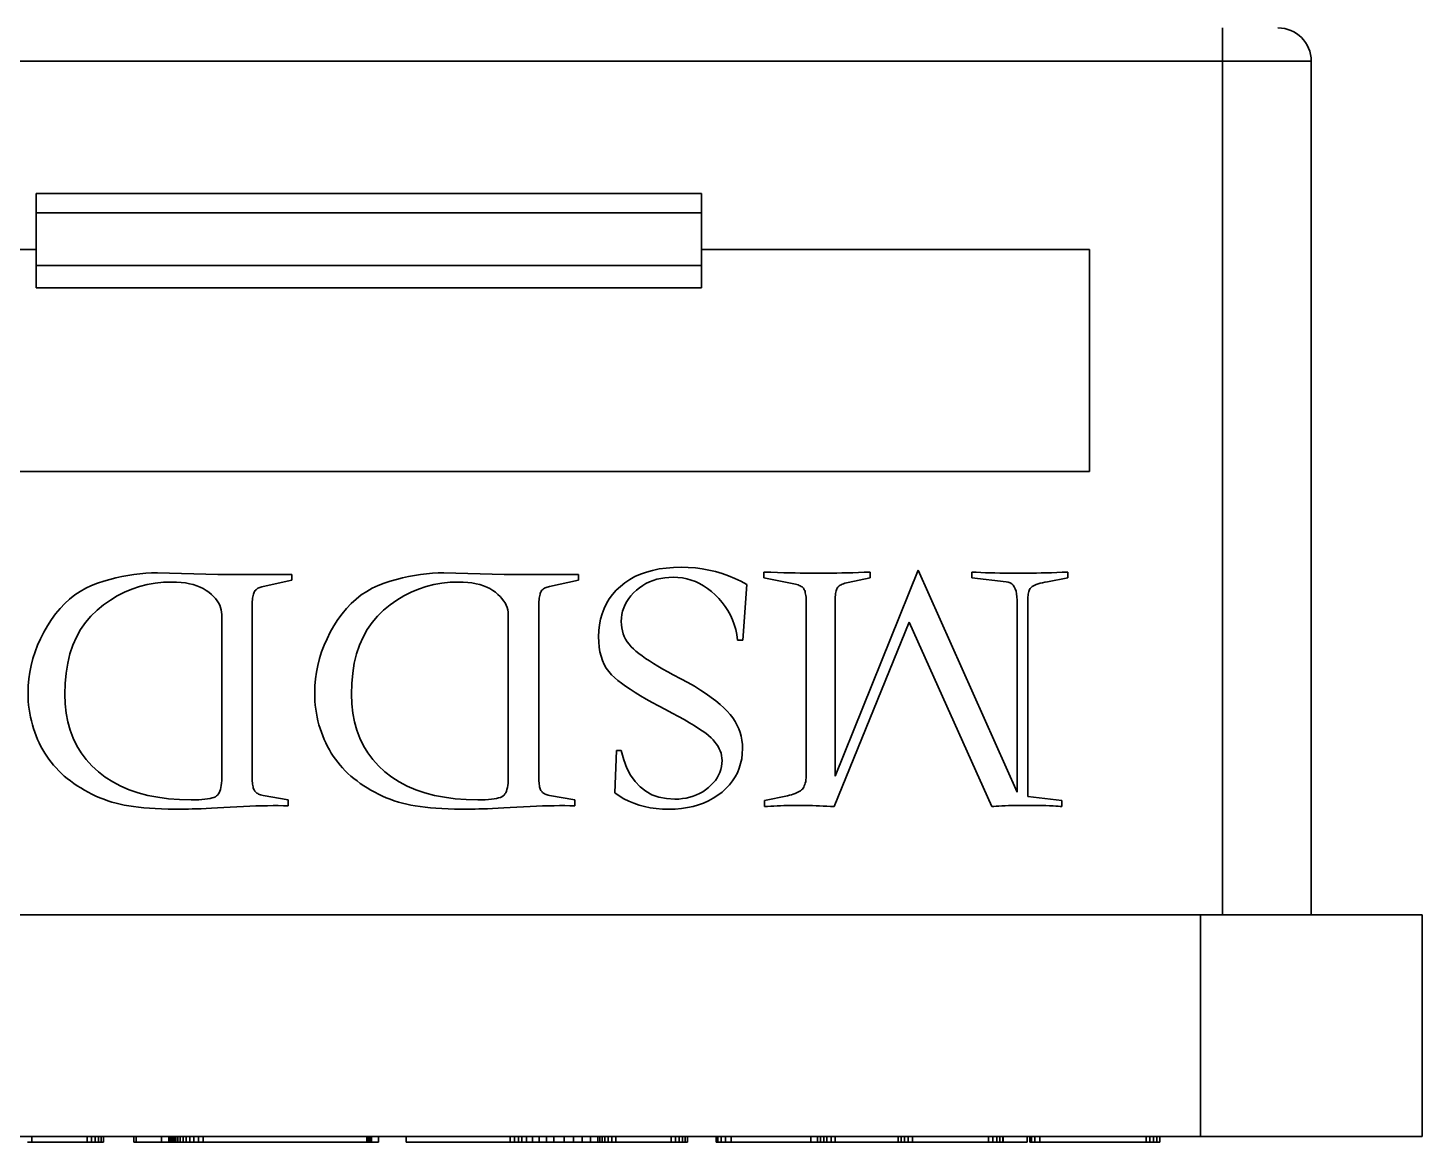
# Model space of a CAD drawing. Header units: millimetres. Extents: x -70 to 70, y -99 to 99.
# Drawn here: x 2.67 to 15.25, y 42.55 to 52.6 of the extents above; entities that cross this region are included whole.
import ezdxf

# ---------------------------------------------------------------- set-up
doc = ezdxf.new("R2010")
doc.units = ezdxf.units.MM
doc.layers.add('粗实线层', color=7, linetype='Continuous', lineweight=35)

msp = doc.modelspace()

# ---------------------------------------------------------------- linework, layer by layer
at = {"layer": '粗实线层', "color": 7, "lineweight": 35}
for p, q in [((13.446, 52.302), (13.446, 52.602)), ((13.446, 52.302), (-1.954, 52.302)), ((14.246, 52.302), (13.446, 52.302)), ((13.446, 44.602), (13.446, 52.302)), ((14.246, 44.602), (14.246, 52.302)), ((8.746, 51.107), (2.746, 51.107)), ((2.746, 51.107), (2.746, 50.934)), ((8.746, 51.107), (8.746, 50.934)), ((2.746, 50.458), (2.746, 50.934)), ((2.746, 50.934), (8.746, 50.934)), ((8.746, 50.458), (8.746, 50.934)), ((-0.754, 50.602), (2.746, 50.602)), ((8.746, 50.602), (12.246, 50.602)), ((12.246, 50.602), (12.246, 48.602)), ((2.746, 50.458), (2.746, 50.258)), ((8.746, 50.458), (2.746, 50.458)), ((8.746, 50.458), (8.746, 50.258)), ((8.746, 50.258), (2.746, 50.258)), ((12.246, 48.602), (-0.754, 48.602)), ((3.52, 47.653), (3.574, 47.663)), ((3.574, 47.663), (3.628, 47.672)), ((3.628, 47.672), (3.681, 47.678)), ((3.681, 47.678), (3.734, 47.683)), ((3.734, 47.683), (3.787, 47.686)), ((3.787, 47.686), (3.84, 47.687)), ((3.84, 47.687), (4.383, 47.673)), ((4.383, 47.673), (5.053, 47.673)), ((5.053, 47.673), (5.053, 47.62)), ((6.104, 47.653), (6.158, 47.663)), ((6.158, 47.663), (6.212, 47.672)), ((6.212, 47.672), (6.266, 47.678)), ((6.266, 47.678), (6.319, 47.683)), ((6.319, 47.683), (6.372, 47.686)), ((6.372, 47.686), (6.424, 47.687)), ((6.424, 47.687), (6.967, 47.673)), ((6.967, 47.673), (7.638, 47.673)), ((7.638, 47.673), (7.638, 47.62)), ((8.146, 47.653), (8.197, 47.675)), ((8.197, 47.675), (8.25, 47.694)), ((8.25, 47.694), (8.306, 47.709)), ((8.306, 47.709), (8.366, 47.722)), ((8.366, 47.722), (8.428, 47.73)), ((8.428, 47.73), (8.494, 47.735)), ((8.494, 47.735), (8.563, 47.737)), ((8.563, 47.737), (8.627, 47.736)), ((8.627, 47.736), (8.691, 47.731)), ((8.691, 47.731), (8.753, 47.723)), ((8.753, 47.723), (8.814, 47.712)), ((8.814, 47.712), (8.874, 47.698)), ((8.874, 47.698), (8.932, 47.68)), ((8.932, 47.68), (8.99, 47.66)), ((8.99, 47.66), (9.047, 47.636)), ((9.31, 47.64), (9.31, 47.694)), ((9.31, 47.694), (9.373, 47.692)), ((9.373, 47.692), (9.432, 47.69)), ((9.432, 47.69), (9.489, 47.688)), ((9.489, 47.688), (9.541, 47.687)), ((9.541, 47.687), (9.591, 47.686)), ((9.591, 47.686), (9.637, 47.685)), ((9.637, 47.685), (9.68, 47.684)), ((9.68, 47.684), (9.72, 47.684)), ((9.72, 47.684), (9.757, 47.684)), ((9.757, 47.684), (9.79, 47.683)), ((9.79, 47.683), (9.832, 47.684)), ((9.832, 47.684), (9.875, 47.684)), ((9.875, 47.684), (9.92, 47.684)), ((9.92, 47.684), (9.966, 47.685)), ((9.951, 45.853), (10.701, 47.71)), ((9.966, 47.685), (10.013, 47.686)), ((10.013, 47.686), (10.062, 47.687)), ((10.062, 47.687), (10.112, 47.688)), ((10.112, 47.688), (10.163, 47.69)), ((10.163, 47.69), (10.215, 47.692)), ((10.215, 47.692), (10.269, 47.694)), ((10.269, 47.694), (10.269, 47.64)), ((10.701, 47.71), (11.593, 45.709)), ((11.184, 47.64), (11.184, 47.694)), ((11.184, 47.694), (11.225, 47.692)), ((11.225, 47.692), (11.266, 47.69)), ((11.266, 47.69), (11.308, 47.688)), ((11.308, 47.688), (11.35, 47.687)), ((11.35, 47.687), (11.393, 47.686)), ((11.393, 47.686), (11.436, 47.685)), ((11.436, 47.685), (11.481, 47.684)), ((11.481, 47.684), (11.525, 47.684)), ((11.525, 47.684), (11.571, 47.684)), ((11.571, 47.684), (11.617, 47.683)), ((11.617, 47.683), (11.652, 47.684)), ((11.652, 47.684), (11.689, 47.684)), ((11.689, 47.684), (11.728, 47.684)), ((11.728, 47.684), (11.768, 47.685)), ((11.768, 47.685), (11.811, 47.686)), ((11.811, 47.686), (11.856, 47.687)), ((11.856, 47.687), (11.902, 47.688)), ((11.902, 47.688), (11.95, 47.69)), ((11.95, 47.69), (12, 47.692)), ((12, 47.692), (12.052, 47.694)), ((12.052, 47.694), (12.052, 47.64)), ((3.142, 47.519), (3.193, 47.548)), ((3.193, 47.548), (3.245, 47.572)), ((3.245, 47.572), (3.3, 47.593)), ((3.3, 47.593), (3.355, 47.611)), ((3.355, 47.611), (3.41, 47.627)), ((3.41, 47.627), (3.465, 47.641)), ((3.465, 47.641), (3.52, 47.653)), ((3.609, 47.54), (3.542, 47.512)), ((3.677, 47.563), (3.609, 47.54)), ((3.748, 47.58), (3.677, 47.563)), ((3.82, 47.593), (3.748, 47.58)), ((3.894, 47.601), (3.82, 47.593)), ((3.97, 47.603), (3.894, 47.601)), ((4.013, 47.602), (3.97, 47.603)), ((4.053, 47.599), (4.013, 47.602)), ((4.092, 47.595), (4.053, 47.599)), ((4.128, 47.588), (4.092, 47.595)), ((4.163, 47.58), (4.128, 47.588)), ((4.195, 47.57), (4.163, 47.58)), ((4.225, 47.558), (4.195, 47.57)), ((4.253, 47.544), (4.225, 47.558)), ((4.28, 47.528), (4.253, 47.544)), ((4.732, 47.537), (4.726, 47.532)), ((4.739, 47.542), (4.732, 47.537)), ((4.746, 47.547), (4.739, 47.542)), ((4.754, 47.551), (4.746, 47.547)), ((4.762, 47.555), (4.754, 47.551)), ((4.771, 47.558), (4.762, 47.555)), ((4.781, 47.561), (4.771, 47.558)), ((4.792, 47.563), (4.781, 47.561)), ((5.053, 47.62), (4.792, 47.563)), ((5.727, 47.519), (5.777, 47.548)), ((5.777, 47.548), (5.83, 47.572)), ((5.83, 47.572), (5.884, 47.593)), ((5.884, 47.593), (5.94, 47.611)), ((5.94, 47.611), (5.995, 47.627)), ((5.995, 47.627), (6.05, 47.641)), ((6.05, 47.641), (6.104, 47.653)), ((6.193, 47.54), (6.127, 47.512)), ((6.262, 47.563), (6.193, 47.54)), ((6.332, 47.58), (6.262, 47.563)), ((6.404, 47.593), (6.332, 47.58)), ((6.479, 47.601), (6.404, 47.593)), ((6.555, 47.603), (6.479, 47.601)), ((6.597, 47.602), (6.555, 47.603)), ((6.638, 47.599), (6.597, 47.602)), ((6.676, 47.595), (6.638, 47.599)), ((6.713, 47.588), (6.676, 47.595)), ((6.747, 47.58), (6.713, 47.588)), ((6.779, 47.57), (6.747, 47.58)), ((6.81, 47.558), (6.779, 47.57)), ((6.838, 47.544), (6.81, 47.558)), ((6.864, 47.528), (6.838, 47.544)), ((7.317, 47.537), (7.311, 47.532)), ((7.323, 47.542), (7.317, 47.537)), ((7.33, 47.547), (7.323, 47.542)), ((7.338, 47.551), (7.33, 47.547)), ((7.347, 47.555), (7.338, 47.551)), ((7.356, 47.558), (7.347, 47.555)), ((7.366, 47.561), (7.356, 47.558)), ((7.376, 47.563), (7.366, 47.561)), ((7.638, 47.62), (7.376, 47.563)), ((7.977, 47.529), (8.015, 47.564)), ((8.015, 47.564), (8.055, 47.597)), ((8.055, 47.597), (8.099, 47.627)), ((8.099, 47.627), (8.146, 47.653)), ((8.187, 47.552), (8.159, 47.529)), ((8.216, 47.572), (8.187, 47.552)), ((8.246, 47.589), (8.216, 47.572)), ((8.277, 47.604), (8.246, 47.589)), ((8.31, 47.617), (8.277, 47.604)), ((8.344, 47.628), (8.31, 47.617)), ((8.379, 47.636), (8.344, 47.628)), ((8.416, 47.642), (8.379, 47.636)), ((8.453, 47.645), (8.416, 47.642)), ((8.492, 47.647), (8.453, 47.645)), ((8.534, 47.645), (8.492, 47.647)), ((8.574, 47.64), (8.534, 47.645)), ((8.614, 47.632), (8.574, 47.64)), ((8.653, 47.621), (8.614, 47.632)), ((8.691, 47.607), (8.653, 47.621)), ((8.729, 47.589), (8.691, 47.607)), ((8.765, 47.569), (8.729, 47.589)), ((8.801, 47.545), (8.765, 47.569)), ((8.837, 47.518), (8.801, 47.545)), ((9.047, 47.636), (9.102, 47.61)), ((9.102, 47.61), (9.156, 47.58)), ((9.156, 47.58), (9.119, 47.08)), ((9.595, 47.583), (9.31, 47.64)), ((9.607, 47.58), (9.595, 47.583)), ((9.618, 47.577), (9.607, 47.58)), ((9.628, 47.573), (9.618, 47.577)), ((9.637, 47.569), (9.628, 47.573)), ((9.645, 47.564), (9.637, 47.569)), ((9.653, 47.559), (9.645, 47.564)), ((9.659, 47.553), (9.653, 47.559)), ((9.665, 47.548), (9.659, 47.553)), ((9.67, 47.541), (9.665, 47.548)), ((9.674, 47.534), (9.67, 47.541)), ((9.678, 47.527), (9.674, 47.534)), ((9.963, 47.533), (9.96, 47.524)), ((9.967, 47.542), (9.963, 47.533)), ((9.971, 47.549), (9.967, 47.542)), ((9.975, 47.556), (9.971, 47.549)), ((9.981, 47.562), (9.975, 47.556)), ((9.988, 47.568), (9.981, 47.562)), ((9.996, 47.574), (9.988, 47.568)), ((10.005, 47.579), (9.996, 47.574)), ((10.015, 47.584), (10.005, 47.579)), ((10.027, 47.588), (10.015, 47.584)), ((10.039, 47.592), (10.027, 47.588)), ((10.053, 47.596), (10.039, 47.592)), ((10.068, 47.6), (10.053, 47.596)), ((10.269, 47.64), (10.068, 47.6)), ((11.493, 47.606), (11.184, 47.64)), ((11.512, 47.603), (11.493, 47.606)), ((11.529, 47.596), (11.512, 47.603)), ((11.544, 47.587), (11.529, 47.596)), ((11.557, 47.575), (11.544, 47.587)), ((11.568, 47.559), (11.557, 47.575)), ((11.577, 47.541), (11.568, 47.559)), ((11.584, 47.52), (11.577, 47.541)), ((11.706, 47.536), (11.703, 47.528)), ((11.711, 47.544), (11.706, 47.536)), ((11.716, 47.551), (11.711, 47.544)), ((11.722, 47.557), (11.716, 47.551)), ((11.73, 47.563), (11.722, 47.557)), ((11.74, 47.569), (11.73, 47.563)), ((11.752, 47.575), (11.74, 47.569)), ((11.766, 47.581), (11.752, 47.575)), ((11.782, 47.586), (11.766, 47.581)), ((11.801, 47.592), (11.782, 47.586)), ((11.821, 47.597), (11.801, 47.592)), ((11.844, 47.602), (11.821, 47.597)), ((11.868, 47.606), (11.844, 47.602)), ((12.052, 47.64), (11.868, 47.606)), ((2.961, 47.365), (3.003, 47.41)), ((3.003, 47.41), (3.048, 47.45)), ((3.048, 47.45), (3.094, 47.487)), ((3.094, 47.487), (3.142, 47.519)), ((3.415, 47.441), (3.354, 47.398)), ((3.477, 47.479), (3.415, 47.441)), ((3.542, 47.512), (3.477, 47.479)), ((4.304, 47.511), (4.28, 47.528)), ((4.326, 47.492), (4.304, 47.511)), ((4.345, 47.473), (4.326, 47.492)), ((4.363, 47.454), (4.345, 47.473)), ((4.378, 47.435), (4.363, 47.454)), ((4.391, 47.415), (4.378, 47.435)), ((4.401, 47.395), (4.391, 47.415)), ((4.695, 47.41), (4.694, 47.392)), ((4.696, 47.443), (4.695, 47.427)), ((4.695, 47.427), (4.695, 47.41)), ((4.698, 47.457), (4.696, 47.443)), ((4.7, 47.471), (4.698, 47.457)), ((4.702, 47.483), (4.7, 47.471)), ((4.705, 47.494), (4.702, 47.483)), ((4.708, 47.503), (4.705, 47.494)), ((4.712, 47.512), (4.708, 47.503)), ((4.716, 47.519), (4.712, 47.512)), ((4.721, 47.526), (4.716, 47.519)), ((4.726, 47.532), (4.721, 47.526)), ((5.546, 47.365), (5.588, 47.41)), ((5.588, 47.41), (5.632, 47.45)), ((5.632, 47.45), (5.678, 47.487)), ((5.678, 47.487), (5.727, 47.519)), ((5.999, 47.441), (5.938, 47.398)), ((6.062, 47.479), (5.999, 47.441)), ((6.127, 47.512), (6.062, 47.479)), ((6.888, 47.511), (6.864, 47.528)), ((6.91, 47.492), (6.888, 47.511)), ((6.93, 47.473), (6.91, 47.492)), ((6.947, 47.454), (6.93, 47.473)), ((6.962, 47.435), (6.947, 47.454)), ((6.975, 47.415), (6.962, 47.435)), ((6.985, 47.395), (6.975, 47.415)), ((7.28, 47.427), (7.279, 47.41)), ((7.279, 47.41), (7.279, 47.392)), ((7.281, 47.443), (7.28, 47.427)), ((7.282, 47.457), (7.281, 47.443)), ((7.284, 47.471), (7.282, 47.457)), ((7.287, 47.483), (7.284, 47.471)), ((7.29, 47.494), (7.287, 47.483)), ((7.293, 47.503), (7.29, 47.494)), ((7.297, 47.512), (7.293, 47.503)), ((7.301, 47.519), (7.297, 47.512)), ((7.305, 47.526), (7.301, 47.519)), ((7.311, 47.532), (7.305, 47.526)), ((7.868, 47.365), (7.889, 47.409)), ((7.889, 47.409), (7.915, 47.451)), ((7.915, 47.451), (7.944, 47.491)), ((7.944, 47.491), (7.977, 47.529)), ((8.072, 47.428), (8.057, 47.4)), ((8.09, 47.455), (8.072, 47.428)), ((8.11, 47.48), (8.09, 47.455)), ((8.133, 47.505), (8.11, 47.48)), ((8.159, 47.529), (8.133, 47.505)), ((8.871, 47.487), (8.837, 47.518)), ((8.904, 47.455), (8.871, 47.487)), ((8.934, 47.42), (8.904, 47.455)), ((8.961, 47.384), (8.934, 47.42)), ((9.681, 47.517), (9.678, 47.527)), ((9.683, 47.507), (9.681, 47.517)), ((9.686, 47.495), (9.683, 47.507)), ((9.688, 47.482), (9.686, 47.495)), ((9.69, 47.467), (9.688, 47.482)), ((9.691, 47.451), (9.69, 47.467)), ((9.692, 47.434), (9.691, 47.451)), ((9.692, 47.415), (9.692, 47.434)), ((9.692, 47.395), (9.692, 47.415)), ((9.952, 47.471), (9.951, 47.455)), ((9.951, 47.455), (9.951, 47.437)), ((9.951, 47.437), (9.951, 47.419)), ((9.951, 47.419), (9.951, 45.853)), ((9.954, 47.486), (9.952, 47.471)), ((9.956, 47.5), (9.954, 47.486)), ((9.958, 47.512), (9.956, 47.5)), ((9.96, 47.524), (9.958, 47.512)), ((11.589, 47.496), (11.584, 47.52)), ((11.592, 47.469), (11.589, 47.496)), ((11.593, 47.439), (11.592, 47.469)), ((11.593, 45.709), (11.593, 47.439)), ((11.691, 47.454), (11.69, 47.439)), ((11.69, 47.439), (11.69, 45.669)), ((11.693, 47.483), (11.691, 47.469)), ((11.691, 47.469), (11.691, 47.454)), ((11.694, 47.495), (11.693, 47.483)), ((11.697, 47.507), (11.694, 47.495)), ((11.699, 47.518), (11.697, 47.507)), ((11.703, 47.528), (11.699, 47.518)), ((2.883, 47.265), (2.921, 47.317)), ((2.921, 47.317), (2.961, 47.365)), ((3.24, 47.297), (3.19, 47.239)), ((3.295, 47.35), (3.24, 47.297)), ((3.354, 47.398), (3.295, 47.35)), ((4.409, 47.374), (4.401, 47.395)), ((4.415, 47.354), (4.409, 47.374)), ((4.418, 47.333), (4.415, 47.354)), ((4.419, 47.311), (4.418, 47.333)), ((4.419, 45.836), (4.419, 47.311)), ((4.694, 47.392), (4.694, 45.836)), ((5.468, 47.265), (5.506, 47.317)), ((5.506, 47.317), (5.546, 47.365)), ((5.824, 47.297), (5.775, 47.239)), ((5.879, 47.35), (5.824, 47.297)), ((5.938, 47.398), (5.879, 47.35)), ((6.994, 47.374), (6.985, 47.395)), ((6.999, 47.354), (6.994, 47.374)), ((7.003, 47.333), (6.999, 47.354)), ((7.004, 47.311), (7.003, 47.333)), ((7.004, 45.836), (7.004, 47.311)), ((7.279, 47.392), (7.279, 45.836)), ((7.836, 47.269), (7.85, 47.318)), ((7.85, 47.318), (7.868, 47.365)), ((8.029, 47.312), (8.024, 47.28)), ((8.035, 47.342), (8.029, 47.312)), ((8.045, 47.372), (8.035, 47.342)), ((8.057, 47.4), (8.045, 47.372)), ((8.985, 47.346), (8.961, 47.384)), ((9.007, 47.306), (8.985, 47.346)), ((9.026, 47.264), (9.007, 47.306)), ((9.692, 45.873), (9.692, 47.395)), ((2.814, 47.151), (2.847, 47.209)), ((2.847, 47.209), (2.883, 47.265)), ((3.147, 47.175), (3.109, 47.107)), ((3.19, 47.239), (3.147, 47.175)), ((5.399, 47.151), (5.432, 47.209)), ((5.432, 47.209), (5.468, 47.265)), ((5.731, 47.175), (5.694, 47.107)), ((5.775, 47.239), (5.731, 47.175)), ((7.819, 47.11), (7.821, 47.165)), ((7.821, 47.165), (7.826, 47.219)), ((7.826, 47.219), (7.836, 47.269)), ((8.024, 47.28), (8.023, 47.248)), ((8.023, 47.248), (8.024, 47.219)), ((8.024, 47.219), (8.027, 47.191)), ((8.027, 47.191), (8.033, 47.163)), ((8.033, 47.163), (8.041, 47.137)), ((9.042, 47.221), (9.026, 47.264)), ((9.055, 47.176), (9.042, 47.221)), ((9.065, 47.129), (9.055, 47.176)), ((10.621, 47.241), (9.944, 45.578)), ((11.365, 45.578), (10.621, 47.241)), ((2.736, 46.973), (2.758, 47.033)), ((2.758, 47.033), (2.785, 47.092)), ((2.785, 47.092), (2.814, 47.151)), ((3.077, 47.034), (3.051, 46.955)), ((3.109, 47.107), (3.077, 47.034)), ((5.32, 46.973), (5.343, 47.033)), ((5.343, 47.033), (5.369, 47.092)), ((5.369, 47.092), (5.399, 47.151)), ((5.662, 47.034), (5.636, 46.955)), ((5.694, 47.107), (5.662, 47.034)), ((7.82, 47.063), (7.819, 47.11)), ((7.824, 47.017), (7.82, 47.063)), ((8.041, 47.137), (8.05, 47.112)), ((8.05, 47.112), (8.062, 47.088)), ((8.062, 47.088), (8.076, 47.064)), ((8.076, 47.064), (8.093, 47.042)), ((8.093, 47.042), (8.111, 47.02)), ((9.072, 47.08), (9.065, 47.129)), ((9.119, 47.08), (9.072, 47.08)), ((2.701, 46.852), (2.717, 46.913)), ((2.717, 46.913), (2.736, 46.973)), ((3.051, 46.955), (3.031, 46.872)), ((5.285, 46.852), (5.301, 46.913)), ((5.301, 46.913), (5.32, 46.973)), ((5.636, 46.955), (5.615, 46.872)), ((7.831, 46.974), (7.824, 47.017)), ((7.841, 46.934), (7.831, 46.974)), ((7.854, 46.896), (7.841, 46.934)), ((8.111, 47.02), (8.132, 47)), ((8.132, 47), (8.155, 46.979)), ((8.155, 46.979), (8.181, 46.958)), ((8.181, 46.958), (8.21, 46.937)), ((8.21, 46.937), (8.242, 46.914)), ((8.242, 46.914), (8.277, 46.892)), ((2.68, 46.729), (2.689, 46.791)), ((2.689, 46.791), (2.701, 46.852)), ((3.016, 46.783), (3.008, 46.689)), ((3.031, 46.872), (3.016, 46.783)), ((5.264, 46.729), (5.273, 46.791)), ((5.273, 46.791), (5.285, 46.852)), ((5.601, 46.783), (5.592, 46.689)), ((5.615, 46.872), (5.601, 46.783)), ((7.87, 46.86), (7.854, 46.896)), ((7.888, 46.827), (7.87, 46.86)), ((7.91, 46.796), (7.888, 46.827)), ((7.934, 46.768), (7.91, 46.796)), ((8.277, 46.892), (8.314, 46.868)), ((8.314, 46.868), (8.354, 46.844)), ((8.354, 46.844), (8.398, 46.819)), ((8.398, 46.819), (8.444, 46.794)), ((8.444, 46.794), (8.492, 46.768)), ((2.673, 46.604), (2.675, 46.667)), ((2.675, 46.667), (2.68, 46.729)), ((3.008, 46.689), (3.005, 46.591)), ((5.258, 46.604), (5.259, 46.667)), ((5.259, 46.667), (5.264, 46.729)), ((5.592, 46.689), (5.589, 46.591)), ((7.961, 46.742), (7.934, 46.768)), ((7.991, 46.716), (7.961, 46.742)), ((8.025, 46.69), (7.991, 46.716)), ((8.062, 46.663), (8.025, 46.69)), ((8.103, 46.636), (8.062, 46.663)), ((8.492, 46.768), (8.56, 46.732)), ((8.56, 46.732), (8.623, 46.697)), ((8.623, 46.697), (8.683, 46.663)), ((8.683, 46.663), (8.737, 46.629)), ((2.674, 46.567), (2.673, 46.604)), ((2.675, 46.53), (2.674, 46.567)), ((2.678, 46.493), (2.675, 46.53)), ((3.005, 46.591), (3.008, 46.504)), ((5.258, 46.567), (5.258, 46.604)), ((5.26, 46.53), (5.258, 46.567)), ((5.263, 46.493), (5.26, 46.53)), ((5.589, 46.591), (5.592, 46.504)), ((8.148, 46.607), (8.103, 46.636)), ((8.195, 46.578), (8.148, 46.607)), ((8.247, 46.548), (8.195, 46.578)), ((8.302, 46.517), (8.247, 46.548)), ((8.737, 46.629), (8.788, 46.596)), ((8.788, 46.596), (8.835, 46.563)), ((8.835, 46.563), (8.877, 46.531)), ((8.877, 46.531), (8.915, 46.5)), ((2.683, 46.457), (2.678, 46.493)), ((2.688, 46.421), (2.683, 46.457)), ((2.695, 46.386), (2.688, 46.421)), ((3.008, 46.504), (3.017, 46.421)), ((3.017, 46.421), (3.032, 46.342)), ((5.267, 46.457), (5.263, 46.493)), ((5.273, 46.421), (5.267, 46.457)), ((5.279, 46.386), (5.273, 46.421)), ((5.592, 46.504), (5.601, 46.421)), ((5.601, 46.421), (5.617, 46.342)), ((8.36, 46.486), (8.302, 46.517)), ((8.422, 46.453), (8.36, 46.486)), ((8.482, 46.422), (8.422, 46.453)), ((8.538, 46.392), (8.482, 46.422)), ((8.915, 46.5), (8.949, 46.47)), ((8.949, 46.47), (8.978, 46.44)), ((8.978, 46.44), (9.005, 46.41)), ((9.005, 46.41), (9.028, 46.379)), ((2.703, 46.351), (2.695, 46.386)), ((2.712, 46.317), (2.703, 46.351)), ((2.722, 46.282), (2.712, 46.317)), ((2.733, 46.249), (2.722, 46.282)), ((3.032, 46.342), (3.053, 46.267)), ((5.287, 46.351), (5.279, 46.386)), ((5.296, 46.317), (5.287, 46.351)), ((5.306, 46.282), (5.296, 46.317)), ((5.318, 46.249), (5.306, 46.282)), ((5.617, 46.342), (5.638, 46.267)), ((8.59, 46.363), (8.538, 46.392)), ((8.637, 46.335), (8.59, 46.363)), ((8.681, 46.309), (8.637, 46.335)), ((8.719, 46.284), (8.681, 46.309)), ((8.754, 46.261), (8.719, 46.284)), ((9.028, 46.379), (9.049, 46.347)), ((9.049, 46.347), (9.066, 46.315)), ((9.066, 46.315), (9.082, 46.281)), ((9.082, 46.281), (9.094, 46.247)), ((2.746, 46.216), (2.733, 46.249)), ((2.759, 46.183), (2.746, 46.216)), ((2.774, 46.152), (2.759, 46.183)), ((2.789, 46.121), (2.774, 46.152)), ((3.053, 46.267), (3.08, 46.195)), ((3.08, 46.195), (3.113, 46.127)), ((5.33, 46.216), (5.318, 46.249)), ((5.344, 46.183), (5.33, 46.216)), ((5.358, 46.152), (5.344, 46.183)), ((5.374, 46.121), (5.358, 46.152)), ((5.638, 46.267), (5.665, 46.195)), ((5.665, 46.195), (5.698, 46.127)), ((8.785, 46.239), (8.754, 46.261)), ((8.811, 46.218), (8.785, 46.239)), ((8.833, 46.198), (8.811, 46.218)), ((8.851, 46.18), (8.833, 46.198)), ((8.868, 46.16), (8.851, 46.18)), ((8.883, 46.141), (8.868, 46.16)), ((9.094, 46.247), (9.104, 46.212)), ((9.104, 46.212), (9.11, 46.176)), ((9.11, 46.176), (9.115, 46.139)), ((2.806, 46.091), (2.789, 46.121)), ((2.823, 46.061), (2.806, 46.091)), ((2.842, 46.033), (2.823, 46.061)), ((2.861, 46.005), (2.842, 46.033)), ((3.113, 46.127), (3.153, 46.063)), ((3.153, 46.063), (3.198, 46.003)), ((5.39, 46.091), (5.374, 46.121)), ((5.408, 46.061), (5.39, 46.091)), ((5.426, 46.033), (5.408, 46.061)), ((5.446, 46.005), (5.426, 46.033)), ((5.698, 46.127), (5.737, 46.063)), ((5.737, 46.063), (5.782, 46.003)), ((7.966, 45.702), (7.979, 46.084)), ((7.979, 46.084), (8.023, 46.084)), ((8.023, 46.084), (8.045, 46.001)), ((8.896, 46.121), (8.883, 46.141)), ((8.907, 46.1), (8.896, 46.121)), ((8.916, 46.08), (8.907, 46.1)), ((8.923, 46.059), (8.916, 46.08)), ((8.928, 46.038), (8.923, 46.059)), ((8.931, 46.016), (8.928, 46.038)), ((9.114, 46.054), (9.109, 46.009)), ((9.116, 46.101), (9.114, 46.054)), ((9.115, 46.139), (9.116, 46.101)), ((2.881, 45.978), (2.861, 46.005)), ((2.903, 45.952), (2.881, 45.978)), ((2.925, 45.927), (2.903, 45.952)), ((2.949, 45.902), (2.925, 45.927)), ((2.973, 45.878), (2.949, 45.902)), ((3.198, 46.003), (3.249, 45.946)), ((3.249, 45.946), (3.307, 45.893)), ((5.466, 45.978), (5.446, 46.005)), ((5.487, 45.952), (5.466, 45.978)), ((5.51, 45.927), (5.487, 45.952)), ((5.533, 45.902), (5.51, 45.927)), ((5.558, 45.878), (5.533, 45.902)), ((5.782, 46.003), (5.834, 45.946)), ((5.834, 45.946), (5.891, 45.893)), ((8.045, 46.001), (8.073, 45.926)), ((8.073, 45.926), (8.107, 45.861)), ((8.912, 45.887), (8.921, 45.913)), ((8.921, 45.913), (8.927, 45.939)), ((8.927, 45.939), (8.93, 45.966)), ((8.93, 45.966), (8.932, 45.994)), ((8.932, 45.994), (8.931, 46.016)), ((9.086, 45.924), (9.07, 45.884)), ((9.099, 45.966), (9.086, 45.924)), ((9.109, 46.009), (9.099, 45.966)), ((2.999, 45.854), (2.973, 45.878)), ((3.027, 45.831), (2.999, 45.854)), ((3.055, 45.809), (3.027, 45.831)), ((3.085, 45.787), (3.055, 45.809)), ((3.116, 45.766), (3.085, 45.787)), ((3.307, 45.893), (3.369, 45.845)), ((3.369, 45.845), (3.437, 45.802)), ((3.437, 45.802), (3.509, 45.763)), ((4.415, 45.768), (4.418, 45.789)), ((4.418, 45.789), (4.419, 45.812)), ((4.419, 45.812), (4.419, 45.836)), ((4.694, 45.836), (4.695, 45.821)), ((4.695, 45.821), (4.695, 45.806)), ((4.695, 45.806), (4.696, 45.792)), ((4.696, 45.792), (4.698, 45.78)), ((4.698, 45.78), (4.699, 45.768)), ((5.584, 45.854), (5.558, 45.878)), ((5.611, 45.831), (5.584, 45.854)), ((5.64, 45.809), (5.611, 45.831)), ((5.669, 45.787), (5.64, 45.809)), ((5.7, 45.766), (5.669, 45.787)), ((5.891, 45.893), (5.954, 45.845)), ((5.954, 45.845), (6.021, 45.802)), ((6.021, 45.802), (6.093, 45.763)), ((7, 45.768), (7.002, 45.789)), ((7.002, 45.789), (7.004, 45.812)), ((7.004, 45.812), (7.004, 45.836)), ((7.279, 45.836), (7.279, 45.821)), ((7.279, 45.821), (7.28, 45.806)), ((7.28, 45.806), (7.281, 45.792)), ((7.281, 45.792), (7.282, 45.78)), ((7.282, 45.78), (7.284, 45.768)), ((8.107, 45.861), (8.147, 45.803)), ((8.147, 45.803), (8.192, 45.755)), ((8.832, 45.77), (8.853, 45.792)), ((8.853, 45.792), (8.872, 45.815)), ((8.872, 45.815), (8.887, 45.838)), ((8.887, 45.838), (8.901, 45.862)), ((8.901, 45.862), (8.912, 45.887)), ((8.998, 45.774), (8.967, 45.741)), ((9.026, 45.809), (8.998, 45.774)), ((9.05, 45.846), (9.026, 45.809)), ((9.07, 45.884), (9.05, 45.846)), ((9.674, 45.765), (9.679, 45.777)), ((9.679, 45.777), (9.683, 45.79)), ((9.683, 45.79), (9.687, 45.805)), ((9.687, 45.805), (9.689, 45.82)), ((9.689, 45.82), (9.691, 45.837)), ((9.691, 45.837), (9.692, 45.854)), ((9.692, 45.854), (9.692, 45.873)), ((3.148, 45.746), (3.116, 45.766)), ((3.181, 45.726), (3.148, 45.746)), ((3.215, 45.707), (3.181, 45.726)), ((3.249, 45.689), (3.215, 45.707)), ((3.284, 45.673), (3.249, 45.689)), ((3.32, 45.658), (3.284, 45.673)), ((3.356, 45.644), (3.32, 45.658)), ((3.509, 45.763), (3.585, 45.73)), ((3.585, 45.73), (3.667, 45.702)), ((3.667, 45.702), (3.753, 45.679)), ((3.753, 45.679), (3.844, 45.662)), ((3.844, 45.662), (3.939, 45.649)), ((3.939, 45.649), (4.04, 45.641)), ((4.268, 45.644), (4.292, 45.647)), ((4.292, 45.647), (4.314, 45.651)), ((4.314, 45.651), (4.332, 45.656)), ((4.332, 45.656), (4.348, 45.661)), ((4.348, 45.661), (4.362, 45.667)), ((4.362, 45.667), (4.373, 45.674)), ((4.373, 45.674), (4.381, 45.682)), ((4.381, 45.682), (4.389, 45.692)), ((4.389, 45.692), (4.396, 45.703)), ((4.396, 45.703), (4.403, 45.717)), ((4.403, 45.717), (4.408, 45.732)), ((4.408, 45.732), (4.412, 45.749)), ((4.412, 45.749), (4.415, 45.768)), ((4.699, 45.768), (4.702, 45.757)), ((4.702, 45.757), (4.704, 45.747)), ((4.704, 45.747), (4.707, 45.738)), ((4.707, 45.738), (4.711, 45.73)), ((4.711, 45.73), (4.714, 45.722)), ((4.714, 45.722), (4.719, 45.716)), ((4.719, 45.716), (4.724, 45.71)), ((4.724, 45.71), (4.73, 45.704)), ((4.73, 45.704), (4.736, 45.699)), ((4.736, 45.699), (4.744, 45.695)), ((4.744, 45.695), (4.752, 45.691)), ((4.752, 45.691), (4.761, 45.687)), ((4.761, 45.687), (4.77, 45.684)), ((4.77, 45.684), (4.781, 45.681)), ((4.781, 45.681), (4.792, 45.679)), ((4.792, 45.679), (5.02, 45.639)), ((5.732, 45.746), (5.7, 45.766)), ((5.765, 45.726), (5.732, 45.746)), ((5.799, 45.707), (5.765, 45.726)), ((5.834, 45.689), (5.799, 45.707)), ((5.869, 45.673), (5.834, 45.689)), ((5.904, 45.658), (5.869, 45.673)), ((5.94, 45.644), (5.904, 45.658)), ((6.093, 45.763), (6.17, 45.73)), ((6.17, 45.73), (6.251, 45.702)), ((6.251, 45.702), (6.338, 45.679)), ((6.338, 45.679), (6.428, 45.662)), ((6.428, 45.662), (6.524, 45.649)), ((6.524, 45.649), (6.624, 45.641)), ((6.852, 45.644), (6.877, 45.647)), ((6.877, 45.647), (6.898, 45.651)), ((6.898, 45.651), (6.917, 45.656)), ((6.917, 45.656), (6.933, 45.661)), ((6.933, 45.661), (6.946, 45.667)), ((6.946, 45.667), (6.957, 45.674)), ((6.957, 45.674), (6.966, 45.682)), ((6.966, 45.682), (6.974, 45.692)), ((6.974, 45.692), (6.981, 45.703)), ((6.981, 45.703), (6.987, 45.717)), ((6.987, 45.717), (6.992, 45.732)), ((6.992, 45.732), (6.996, 45.749)), ((6.996, 45.749), (7, 45.768)), ((7.284, 45.768), (7.286, 45.757)), ((7.286, 45.757), (7.289, 45.747)), ((7.289, 45.747), (7.292, 45.738)), ((7.292, 45.738), (7.295, 45.73)), ((7.295, 45.73), (7.299, 45.722)), ((7.299, 45.722), (7.303, 45.716)), ((7.303, 45.716), (7.309, 45.71)), ((7.309, 45.71), (7.314, 45.704)), ((7.314, 45.704), (7.321, 45.699)), ((7.321, 45.699), (7.328, 45.695)), ((7.328, 45.695), (7.336, 45.691)), ((7.336, 45.691), (7.345, 45.687)), ((7.345, 45.687), (7.355, 45.684)), ((7.355, 45.684), (7.365, 45.681)), ((7.365, 45.681), (7.376, 45.679)), ((7.376, 45.679), (7.604, 45.639)), ((8.005, 45.674), (7.966, 45.702)), ((8.047, 45.649), (8.005, 45.674)), ((8.09, 45.627), (8.047, 45.649)), ((8.192, 45.755), (8.244, 45.716)), ((8.244, 45.716), (8.3, 45.685)), ((8.3, 45.685), (8.363, 45.663)), ((8.363, 45.663), (8.432, 45.65)), ((8.432, 45.65), (8.506, 45.645)), ((8.506, 45.645), (8.541, 45.646)), ((8.541, 45.646), (8.576, 45.65)), ((8.576, 45.65), (8.609, 45.655)), ((8.609, 45.655), (8.641, 45.662)), ((8.641, 45.662), (8.672, 45.671)), ((8.672, 45.671), (8.702, 45.683)), ((8.702, 45.683), (8.73, 45.696)), ((8.73, 45.696), (8.758, 45.712)), ((8.758, 45.712), (8.784, 45.73)), ((8.784, 45.73), (8.809, 45.749)), ((8.809, 45.749), (8.832, 45.77)), ((8.853, 45.654), (8.811, 45.63)), ((8.894, 45.68), (8.853, 45.654)), ((8.932, 45.709), (8.894, 45.68)), ((8.967, 45.741), (8.932, 45.709)), ((9.314, 45.632), (9.521, 45.676)), ((9.521, 45.676), (9.54, 45.68)), ((9.54, 45.68), (9.558, 45.684)), ((9.558, 45.684), (9.574, 45.689)), ((9.574, 45.689), (9.59, 45.695)), ((9.59, 45.695), (9.604, 45.701)), ((9.604, 45.701), (9.616, 45.707)), ((9.616, 45.707), (9.628, 45.714)), ((9.628, 45.714), (9.638, 45.721)), ((9.638, 45.721), (9.648, 45.728)), ((9.648, 45.728), (9.656, 45.736)), ((9.656, 45.736), (9.663, 45.744)), ((9.663, 45.744), (9.669, 45.754)), ((9.669, 45.754), (9.674, 45.765)), ((11.69, 45.669), (11.995, 45.632)), ((3.392, 45.631), (3.356, 45.644)), ((3.429, 45.619), (3.392, 45.631)), ((3.466, 45.609), (3.429, 45.619)), ((3.503, 45.6), (3.466, 45.609)), ((3.541, 45.592), (3.503, 45.6)), ((3.581, 45.585), (3.541, 45.592)), ((3.623, 45.578), (3.581, 45.585)), ((3.668, 45.573), (3.623, 45.578)), ((3.716, 45.568), (3.668, 45.573)), ((3.767, 45.564), (3.716, 45.568)), ((3.82, 45.561), (3.767, 45.564)), ((3.876, 45.558), (3.82, 45.561)), ((3.935, 45.556), (3.876, 45.558)), ((3.996, 45.555), (3.935, 45.556)), ((4.061, 45.555), (3.996, 45.555)), ((4.04, 45.641), (4.145, 45.639)), ((4.088, 45.555), (4.061, 45.555)), ((4.119, 45.556), (4.088, 45.555)), ((4.154, 45.557), (4.119, 45.556)), ((4.145, 45.639), (4.179, 45.639)), ((4.192, 45.558), (4.154, 45.557)), ((4.179, 45.639), (4.212, 45.64)), ((4.233, 45.559), (4.192, 45.558)), ((4.212, 45.64), (4.241, 45.642)), ((4.279, 45.561), (4.233, 45.559)), ((4.241, 45.642), (4.268, 45.644)), ((4.328, 45.564), (4.279, 45.561)), ((4.38, 45.567), (4.328, 45.564)), ((4.437, 45.57), (4.38, 45.567)), ((4.497, 45.573), (4.437, 45.57)), ((4.557, 45.577), (4.497, 45.573)), ((4.616, 45.58), (4.557, 45.577)), ((4.673, 45.582), (4.616, 45.58)), ((4.728, 45.584), (4.673, 45.582)), ((4.782, 45.585), (4.728, 45.584)), ((4.833, 45.586), (4.782, 45.585)), ((4.882, 45.587), (4.833, 45.586)), ((4.93, 45.587), (4.882, 45.587)), ((4.976, 45.586), (4.93, 45.587)), ((5.02, 45.585), (4.976, 45.586)), ((5.02, 45.639), (5.02, 45.585)), ((5.976, 45.631), (5.94, 45.644)), ((6.013, 45.619), (5.976, 45.631)), ((6.05, 45.609), (6.013, 45.619)), ((6.088, 45.6), (6.05, 45.609)), ((6.126, 45.592), (6.088, 45.6)), ((6.165, 45.585), (6.126, 45.592)), ((6.208, 45.578), (6.165, 45.585)), ((6.253, 45.573), (6.208, 45.578)), ((6.301, 45.568), (6.253, 45.573)), ((6.351, 45.564), (6.301, 45.568)), ((6.405, 45.561), (6.351, 45.564)), ((6.461, 45.558), (6.405, 45.561)), ((6.519, 45.556), (6.461, 45.558)), ((6.581, 45.555), (6.519, 45.556)), ((6.645, 45.555), (6.581, 45.555)), ((6.624, 45.641), (6.729, 45.639)), ((6.673, 45.555), (6.645, 45.555)), ((6.704, 45.556), (6.673, 45.555)), ((6.738, 45.557), (6.704, 45.556)), ((6.729, 45.639), (6.764, 45.639)), ((6.776, 45.558), (6.738, 45.557)), ((6.764, 45.639), (6.796, 45.64)), ((6.818, 45.559), (6.776, 45.558)), ((6.796, 45.64), (6.826, 45.642)), ((6.863, 45.561), (6.818, 45.559)), ((6.826, 45.642), (6.852, 45.644)), ((6.912, 45.564), (6.863, 45.561)), ((6.965, 45.567), (6.912, 45.564)), ((7.021, 45.57), (6.965, 45.567)), ((7.081, 45.573), (7.021, 45.57)), ((7.142, 45.577), (7.081, 45.573)), ((7.201, 45.58), (7.142, 45.577)), ((7.258, 45.582), (7.201, 45.58)), ((7.313, 45.584), (7.258, 45.582)), ((7.366, 45.585), (7.313, 45.584)), ((7.417, 45.586), (7.366, 45.585)), ((7.467, 45.587), (7.417, 45.586)), ((7.514, 45.587), (7.467, 45.587)), ((7.56, 45.586), (7.514, 45.587)), ((7.604, 45.585), (7.56, 45.586)), ((7.604, 45.639), (7.604, 45.585)), ((8.136, 45.608), (8.09, 45.627)), ((8.183, 45.592), (8.136, 45.608)), ((8.233, 45.578), (8.183, 45.592)), ((8.285, 45.568), (8.233, 45.578)), ((8.338, 45.561), (8.285, 45.568)), ((8.394, 45.556), (8.338, 45.561)), ((8.452, 45.555), (8.394, 45.556)), ((8.51, 45.556), (8.452, 45.555)), ((8.566, 45.561), (8.51, 45.556)), ((8.619, 45.569), (8.566, 45.561)), ((8.67, 45.58), (8.619, 45.569)), ((8.719, 45.593), (8.67, 45.58)), ((8.766, 45.61), (8.719, 45.593)), ((8.811, 45.63), (8.766, 45.61)), ((9.314, 45.578), (9.314, 45.632)), ((9.342, 45.58), (9.314, 45.578)), ((9.371, 45.582), (9.342, 45.58)), ((9.4, 45.583), (9.371, 45.582)), ((9.43, 45.585), (9.4, 45.583)), ((9.459, 45.586), (9.43, 45.585)), ((9.49, 45.587), (9.459, 45.586)), ((9.521, 45.587), (9.49, 45.587)), ((9.552, 45.588), (9.521, 45.587)), ((9.583, 45.588), (9.552, 45.588)), ((9.615, 45.588), (9.583, 45.588)), ((9.648, 45.588), (9.615, 45.588)), ((9.681, 45.588), (9.648, 45.588)), ((9.714, 45.587), (9.681, 45.588)), ((9.747, 45.587), (9.714, 45.587)), ((9.78, 45.586), (9.747, 45.587)), ((9.812, 45.585), (9.78, 45.586)), ((9.845, 45.583), (9.812, 45.585)), ((9.878, 45.582), (9.845, 45.583)), ((9.911, 45.58), (9.878, 45.582)), ((9.944, 45.578), (9.911, 45.58)), ((11.383, 45.58), (11.365, 45.578)), ((11.404, 45.582), (11.383, 45.58)), ((11.428, 45.583), (11.404, 45.582)), ((11.455, 45.585), (11.428, 45.583)), ((11.484, 45.586), (11.455, 45.585)), ((11.516, 45.587), (11.484, 45.586)), ((11.552, 45.587), (11.516, 45.587)), ((11.589, 45.588), (11.552, 45.587)), ((11.63, 45.588), (11.589, 45.588)), ((11.674, 45.588), (11.63, 45.588)), ((11.724, 45.588), (11.674, 45.588)), ((11.771, 45.588), (11.724, 45.588)), ((11.814, 45.587), (11.771, 45.588)), ((11.852, 45.587), (11.814, 45.587)), ((11.886, 45.586), (11.852, 45.587)), ((11.917, 45.585), (11.886, 45.586)), ((11.943, 45.583), (11.917, 45.585)), ((11.964, 45.582), (11.943, 45.583)), ((11.982, 45.58), (11.964, 45.582)), ((11.995, 45.578), (11.982, 45.58)), ((11.995, 45.632), (11.995, 45.578)), ((13.246, 44.602), (-1.754, 44.602)), ((13.246, 42.602), (13.246, 44.602)), ((15.246, 44.602), (13.246, 44.602)), ((15.246, 42.602), (15.246, 44.602)), ((13.246, 42.602), (-1.754, 42.602)), ((2.669, 42.552), (2.707, 42.552)), ((2.707, 42.602), (2.707, 42.552)), ((2.707, 42.552), (2.748, 42.552)), ((2.748, 42.552), (2.794, 42.552)), ((2.794, 42.552), (2.844, 42.552)), ((2.844, 42.552), (2.898, 42.552)), ((2.898, 42.552), (2.956, 42.552)), ((2.956, 42.552), (3.014, 42.552)), ((3.014, 42.552), (3.068, 42.552)), ((3.068, 42.552), (3.118, 42.552)), ((3.118, 42.552), (3.164, 42.552)), ((3.164, 42.552), (3.206, 42.552)), ((3.206, 42.602), (3.206, 42.552)), ((3.206, 42.552), (3.244, 42.552)), ((3.244, 42.602), (3.244, 42.552)), ((3.244, 42.552), (3.277, 42.552)), ((3.277, 42.602), (3.277, 42.552)), ((3.277, 42.552), (3.307, 42.552)), ((3.307, 42.602), (3.307, 42.552)), ((3.307, 42.552), (3.332, 42.552)), ((3.332, 42.602), (3.332, 42.552)), ((3.332, 42.552), (3.354, 42.552)), ((3.354, 42.602), (3.354, 42.552)), ((3.628, 42.602), (3.628, 42.552)), ((3.628, 42.552), (3.647, 42.552)), ((3.647, 42.602), (3.647, 42.552)), ((3.647, 42.552), (3.875, 42.552)), ((3.875, 42.602), (3.875, 42.552)), ((3.875, 42.552), (3.941, 42.552)), ((3.941, 42.602), (3.941, 42.552)), ((3.945, 42.602), (3.945, 42.552)), ((3.945, 42.552), (3.954, 42.552)), ((3.954, 42.602), (3.954, 42.552)), ((3.954, 42.552), (3.965, 42.552)), ((3.965, 42.602), (3.965, 42.552)), ((3.965, 42.552), (3.977, 42.552)), ((3.977, 42.602), (3.977, 42.552)), ((3.977, 42.552), (3.991, 42.552)), ((3.991, 42.602), (3.991, 42.552)), ((3.991, 42.552), (4.006, 42.552)), ((4.006, 42.602), (4.006, 42.552)), ((4.006, 42.552), (4.024, 42.552)), ((4.024, 42.602), (4.024, 42.552)), ((4.024, 42.552), (4.046, 42.552)), ((4.046, 42.602), (4.046, 42.552)), ((4.046, 42.552), (4.071, 42.552)), ((4.071, 42.602), (4.071, 42.552)), ((4.071, 42.552), (4.1, 42.552)), ((4.1, 42.602), (4.1, 42.552)), ((4.1, 42.552), (4.133, 42.552)), ((4.133, 42.602), (4.133, 42.552)), ((4.133, 42.552), (4.169, 42.552)), ((4.169, 42.602), (4.169, 42.552)), ((4.169, 42.552), (4.209, 42.552)), ((4.209, 42.602), (4.209, 42.552)), ((4.209, 42.552), (4.252, 42.552)), ((4.252, 42.602), (4.252, 42.552)), ((4.252, 42.552), (4.299, 42.552)), ((4.299, 42.552), (4.35, 42.552)), ((4.35, 42.552), (5.729, 42.552)), ((5.728, 42.552), (5.739, 42.552)), ((5.729, 42.602), (5.729, 42.552)), ((5.739, 42.602), (5.739, 42.552)), ((5.739, 42.552), (5.749, 42.552)), ((5.749, 42.602), (5.749, 42.552)), ((5.749, 42.552), (5.758, 42.552)), ((5.758, 42.602), (5.758, 42.552)), ((5.758, 42.552), (5.765, 42.552)), ((5.765, 42.602), (5.765, 42.552)), ((5.765, 42.552), (5.771, 42.552)), ((5.771, 42.602), (5.771, 42.552)), ((5.771, 42.552), (5.833, 42.552)), ((5.833, 42.602), (5.833, 42.552)), ((6.084, 42.602), (6.084, 42.552)), ((6.084, 42.552), (6.135, 42.552)), ((6.135, 42.552), (6.186, 42.552)), ((6.186, 42.552), (6.238, 42.552)), ((6.238, 42.552), (6.29, 42.552)), ((6.29, 42.552), (6.342, 42.552)), ((6.342, 42.552), (6.394, 42.552)), ((6.394, 42.552), (6.446, 42.552)), ((6.446, 42.552), (6.499, 42.552)), ((6.499, 42.552), (6.552, 42.552)), ((6.552, 42.552), (6.605, 42.552)), ((6.605, 42.552), (6.679, 42.552)), ((6.679, 42.552), (6.748, 42.552)), ((6.748, 42.552), (6.813, 42.552)), ((6.813, 42.552), (6.872, 42.552)), ((6.872, 42.552), (6.927, 42.552)), ((6.927, 42.552), (6.976, 42.552)), ((6.976, 42.552), (7.021, 42.552)), ((7.021, 42.602), (7.021, 42.552)), ((7.021, 42.552), (7.061, 42.552)), ((7.061, 42.602), (7.061, 42.552)), ((7.061, 42.552), (7.096, 42.552)), ((7.096, 42.602), (7.096, 42.552)), ((7.096, 42.552), (7.127, 42.552)), ((7.127, 42.602), (7.127, 42.552)), ((7.127, 42.552), (7.167, 42.552)), ((7.167, 42.602), (7.167, 42.552)), ((7.167, 42.552), (7.223, 42.552)), ((7.223, 42.602), (7.223, 42.552)), ((7.223, 42.552), (7.283, 42.552)), ((7.283, 42.602), (7.283, 42.552)), ((7.283, 42.552), (7.348, 42.552)), ((7.348, 42.602), (7.348, 42.552)), ((7.348, 42.552), (7.416, 42.552)), ((7.416, 42.602), (7.416, 42.552)), ((7.416, 42.552), (7.507, 42.552)), ((7.507, 42.602), (7.507, 42.552)), ((7.507, 42.552), (7.592, 42.552)), ((7.592, 42.602), (7.592, 42.552)), ((7.592, 42.552), (7.671, 42.552)), ((7.671, 42.602), (7.671, 42.552)), ((7.671, 42.552), (7.744, 42.552)), ((7.744, 42.602), (7.744, 42.552)), ((7.744, 42.552), (7.811, 42.552)), ((7.811, 42.602), (7.811, 42.552)), ((7.811, 42.552), (7.829, 42.552)), ((7.829, 42.602), (7.829, 42.552)), ((7.829, 42.552), (7.85, 42.552)), ((7.85, 42.602), (7.85, 42.552)), ((7.85, 42.552), (7.875, 42.552)), ((7.875, 42.602), (7.875, 42.552)), ((7.875, 42.552), (7.904, 42.552)), ((7.904, 42.602), (7.904, 42.552)), ((7.904, 42.552), (7.937, 42.552)), ((7.937, 42.602), (7.937, 42.552)), ((7.937, 42.552), (7.974, 42.552)), ((7.974, 42.602), (7.974, 42.552)), ((7.974, 42.552), (8.016, 42.552)), ((8.016, 42.552), (8.061, 42.552)), ((8.061, 42.552), (8.111, 42.552)), ((8.111, 42.552), (8.165, 42.552)), ((8.165, 42.552), (8.223, 42.552)), ((8.223, 42.552), (8.281, 42.552)), ((8.281, 42.552), (8.336, 42.552)), ((8.336, 42.552), (8.386, 42.552)), ((8.386, 42.552), (8.431, 42.552)), ((8.431, 42.552), (8.473, 42.552)), ((8.473, 42.602), (8.473, 42.552)), ((8.473, 42.552), (8.511, 42.552)), ((8.511, 42.602), (8.511, 42.552)), ((8.511, 42.552), (8.545, 42.552)), ((8.545, 42.602), (8.545, 42.552)), ((8.545, 42.552), (8.574, 42.552)), ((8.574, 42.602), (8.574, 42.552)), ((8.574, 42.552), (8.6, 42.552)), ((8.6, 42.602), (8.6, 42.552)), ((8.6, 42.552), (8.621, 42.552)), ((8.621, 42.602), (8.621, 42.552)), ((8.88, 42.602), (8.88, 42.552)), ((8.88, 42.552), (8.895, 42.552)), ((8.895, 42.602), (8.895, 42.552)), ((8.895, 42.552), (8.923, 42.552)), ((8.923, 42.602), (8.923, 42.552)), ((8.923, 42.552), (8.962, 42.552)), ((8.962, 42.602), (8.962, 42.552)), ((8.962, 42.552), (9.014, 42.552)), ((9.014, 42.602), (9.014, 42.552)), ((9.014, 42.552), (9.078, 42.552)), ((9.078, 42.552), (9.154, 42.552)), ((9.154, 42.552), (9.242, 42.552)), ((9.242, 42.552), (9.342, 42.552)), ((9.342, 42.552), (9.454, 42.552)), ((9.454, 42.552), (9.579, 42.552)), ((9.579, 42.552), (9.611, 42.552)), ((9.611, 42.552), (9.643, 42.552)), ((9.643, 42.552), (9.674, 42.552)), ((9.674, 42.552), (9.704, 42.552)), ((9.704, 42.552), (9.734, 42.552)), ((9.734, 42.602), (9.734, 42.552)), ((9.734, 42.552), (9.764, 42.552)), ((9.764, 42.552), (9.793, 42.552)), ((9.793, 42.602), (9.793, 42.552)), ((9.793, 42.552), (9.821, 42.552)), ((9.821, 42.602), (9.821, 42.552)), ((9.821, 42.552), (9.849, 42.552)), ((9.849, 42.602), (9.849, 42.552)), ((9.849, 42.552), (9.876, 42.552)), ((9.876, 42.602), (9.876, 42.552)), ((9.878, 42.602), (9.878, 42.552)), ((9.878, 42.552), (9.916, 42.552)), ((9.916, 42.602), (9.916, 42.552)), ((9.916, 42.552), (9.953, 42.552)), ((9.953, 42.602), (9.953, 42.552)), ((9.953, 42.552), (10.521, 42.552)), ((10.521, 42.602), (10.521, 42.552)), ((10.521, 42.552), (10.546, 42.552)), ((10.546, 42.602), (10.546, 42.552)), ((10.546, 42.552), (10.576, 42.552)), ((10.576, 42.602), (10.576, 42.552)), ((10.576, 42.552), (10.61, 42.552)), ((10.61, 42.602), (10.61, 42.552)), ((10.61, 42.552), (10.65, 42.552)), ((10.65, 42.602), (10.65, 42.552)), ((10.65, 42.552), (10.695, 42.552)), ((10.695, 42.552), (10.744, 42.552)), ((10.744, 42.552), (10.799, 42.552)), ((10.799, 42.552), (10.858, 42.552)), ((10.858, 42.552), (10.923, 42.552)), ((10.923, 42.552), (10.992, 42.552)), ((10.992, 42.552), (11.061, 42.552)), ((11.061, 42.552), (11.126, 42.552)), ((11.126, 42.552), (11.185, 42.552)), ((11.185, 42.552), (11.24, 42.552)), ((11.24, 42.552), (11.289, 42.552)), ((11.289, 42.552), (11.334, 42.552)), ((11.334, 42.602), (11.334, 42.552)), ((11.334, 42.552), (11.374, 42.552)), ((11.374, 42.602), (11.374, 42.552)), ((11.374, 42.552), (11.409, 42.552)), ((11.409, 42.602), (11.409, 42.552)), ((11.409, 42.552), (11.438, 42.552)), ((11.438, 42.602), (11.438, 42.552)), ((11.438, 42.552), (11.463, 42.552)), ((11.463, 42.602), (11.463, 42.552)), ((11.467, 42.602), (11.467, 42.552)), ((11.467, 42.552), (11.483, 42.552)), ((11.483, 42.552), (11.683, 42.552)), ((11.683, 42.602), (11.683, 42.552)), ((11.707, 42.602), (11.707, 42.552)), ((11.707, 42.552), (11.722, 42.552)), ((11.722, 42.602), (11.722, 42.552)), ((11.722, 42.552), (11.753, 42.552)), ((11.753, 42.602), (11.753, 42.552)), ((11.753, 42.552), (11.797, 42.552)), ((11.797, 42.602), (11.797, 42.552)), ((11.797, 42.552), (11.857, 42.552)), ((11.857, 42.552), (11.93, 42.552)), ((11.93, 42.552), (12.019, 42.552)), ((12.019, 42.552), (12.122, 42.552)), ((12.122, 42.552), (12.239, 42.552)), ((12.239, 42.552), (12.371, 42.552)), ((12.371, 42.552), (12.517, 42.552)), ((12.517, 42.552), (12.562, 42.552)), ((12.562, 42.552), (12.605, 42.552)), ((12.605, 42.552), (12.646, 42.552)), ((12.646, 42.552), (12.685, 42.552)), ((12.685, 42.552), (12.722, 42.552)), ((12.722, 42.552), (12.758, 42.552)), ((12.758, 42.602), (12.758, 42.552)), ((12.758, 42.552), (12.791, 42.552)), ((12.791, 42.602), (12.791, 42.552)), ((12.791, 42.552), (12.823, 42.552)), ((12.823, 42.602), (12.823, 42.552)), ((12.823, 42.552), (12.853, 42.552)), ((12.853, 42.602), (12.853, 42.552)), ((12.853, 42.552), (12.88, 42.552)), ((12.88, 42.602), (12.88, 42.552)), ((15.246, 42.602), (13.246, 42.602))]:
    msp.add_line(p, q, dxfattribs=at)
msp.add_arc((13.946, 52.302), 0.3, 360, 90, dxfattribs=at)

doc.saveas('drawing.dxf')
